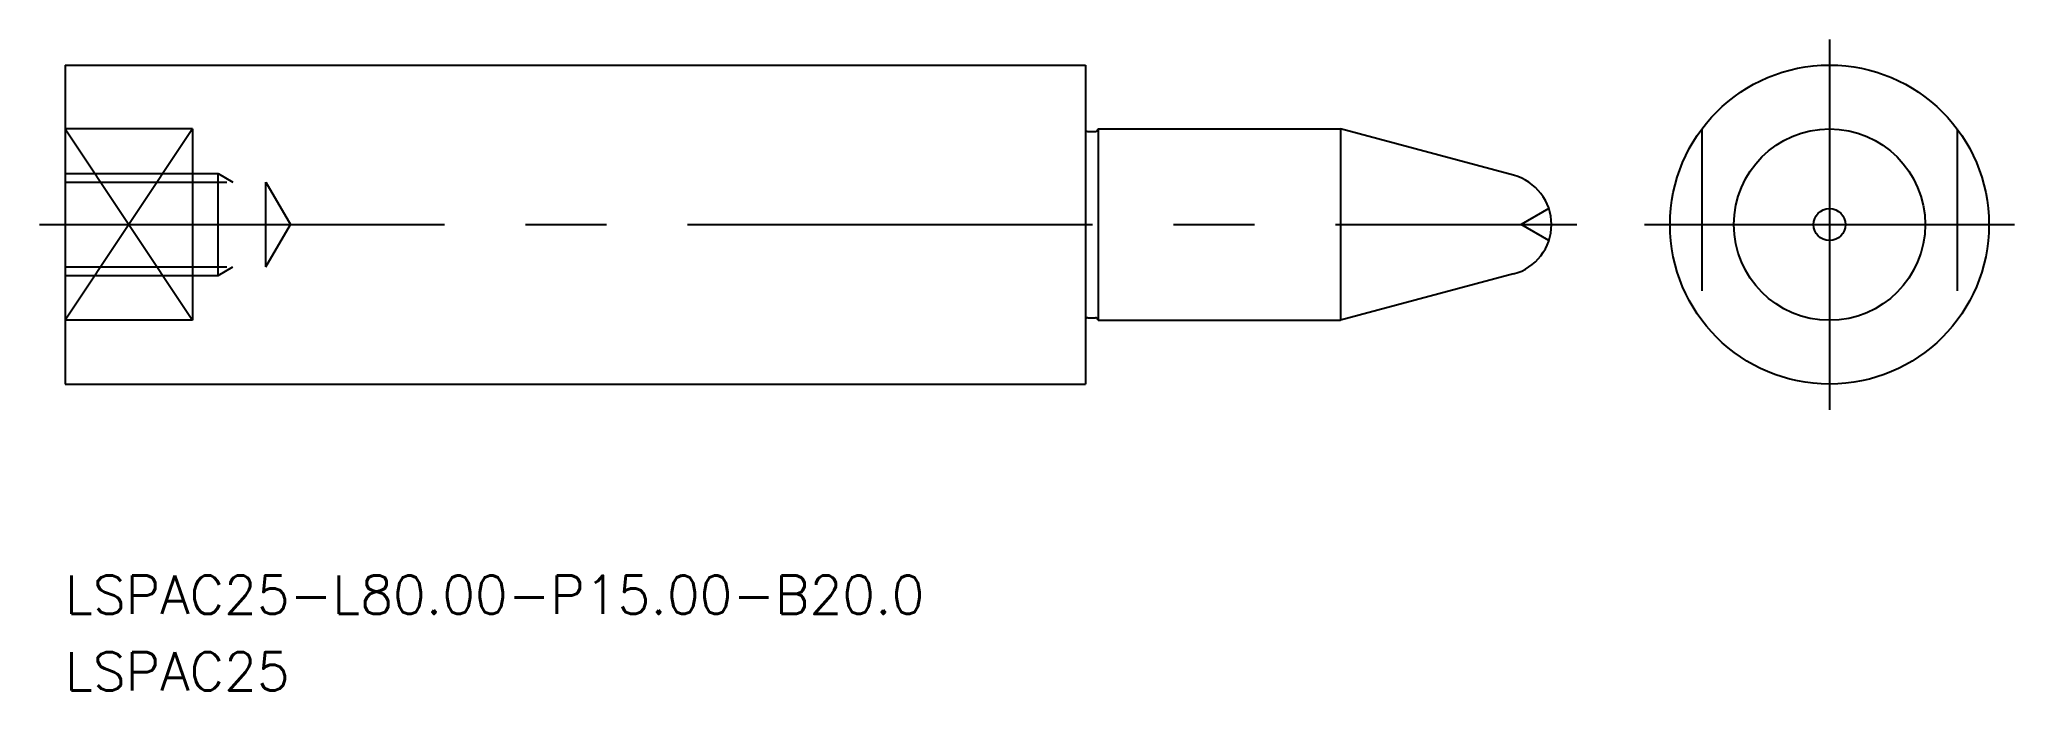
# Model space of a CAD drawing. Extents: x -2 to 153, y -36 to 15.
import ezdxf

# ---------------------------------------------------------------- set-up
doc = ezdxf.new("R2010")
doc.units = 0
doc.linetypes.add('CENTER', pattern=[50.8, 31.75, -6.35, 6.35, -6.35])
doc.linetypes.add('DASHED', pattern=[19.05, 12.7, -6.35])
doc.layers.get('0').update_dxf_attribs({"linetype": 'CONTINUOUS'})
doc.layers.add('CENTER', color=1, linetype='CENTER')
doc.styles.get("Standard").update_dxf_attribs({"font": 'txt.shx', "height": 3, "bigfont": 'bigfont.shx'})

msp = doc.modelspace()

# ---------------------------------------------------------------- linework, layer by layer
at = {"color": 7, "linetype": 'CONTINUOUS'}
for p, q in [((0, 12.5), (0, -12.5)), ((0, 12.5), (80, 12.5)), ((80, 12.5), (80, -12.5)), ((10, 7.5), (0, 7.5)), ((10, 7.5), (10, -7.5)), ((80.2, 7.3), (80.8, 7.3)), ((81, 7.5), (100, 7.5)), ((81, 7.5), (81, -7.5)), ((113.57, 3.86), (100, 7.5)), ((100, 7.5), (100, -7.5)), ((113.57, -3.86), (100, -7.5)), ((10, -7.5), (0, -7.5)), ((80.2, -7.3), (80.8, -7.3)), ((81, -7.5), (100, -7.5)), ((0, -12.5), (80, -12.5))]:
    msp.add_line(p, q, dxfattribs=at)
at = {"color": 3, "linetype": 'CONTINUOUS'}
for p, q in [((10, 7.5), (0, -7.5)), ((0, 7.5), (10, -7.5))]:
    msp.add_line(p, q, dxfattribs=at)
at = {"color": 3, "linetype": 'DASHED'}
for p, q in [((128.34, 7.5), (128.34, -7.5)), ((148.34, 7.5), (148.34, -7.5)), ((0, 4), (12, 4)), ((0, 3.32), (15.75, 3.32)), ((12, -4), (12, 4)), ((12, 4), (13.17, 3.32)), ((15.75, -3.32), (15.75, 3.32)), ((15.75, 3.32), (17.67, 0)), ((15.75, -3.32), (17.67, 0)), ((116.34, 1.25), (114.17, 0)), ((116.34, -1.25), (114.17, 0)), ((0, -3.32), (15.75, -3.32)), ((0, -4), (12, -4)), ((12, -4), (13.17, -3.32))]:
    msp.add_line(p, q, dxfattribs=at)
at = {"color": 7, "linetype": 'CONTINUOUS'}
for radius in [12.5, 7.5, 1.25]:
    msp.add_circle((138.34, 0), radius, dxfattribs=at)
for centre, radius, start, end in [((80.2, 7.5), 0.2, 180, 270), ((80.8, 7.5), 0.2, 270, 0), ((112.54, 0), 4, 285, 75), ((80.2, -7.5), 0.2, 90, 180), ((80.8, -7.5), 0.2, 0, 90)]:
    msp.add_arc(centre, radius, start, end, dxfattribs=at)
at = {"layer": 'CENTER', "color": 1, "linetype": 'CENTER'}
for p, q in [((138.34, 14.5), (138.34, -14.5)), ((-2, 0), (118.54, 0)), ((123.84, 0), (152.84, 0))]:
    msp.add_line(p, q, dxfattribs=at)

# ---------------------------------------------------------------- texts
at = {"color": 7, "linetype": 'CONTINUOUS'}
for s, p in [('LSPAC25-L80.00-P15.00-B20.0', (0, -30.5)), ('LSPAC25', (0, -36.5))]:
    msp.add_text(s, height=3, dxfattribs=at).set_placement(p)

doc.saveas('drawing.dxf')
